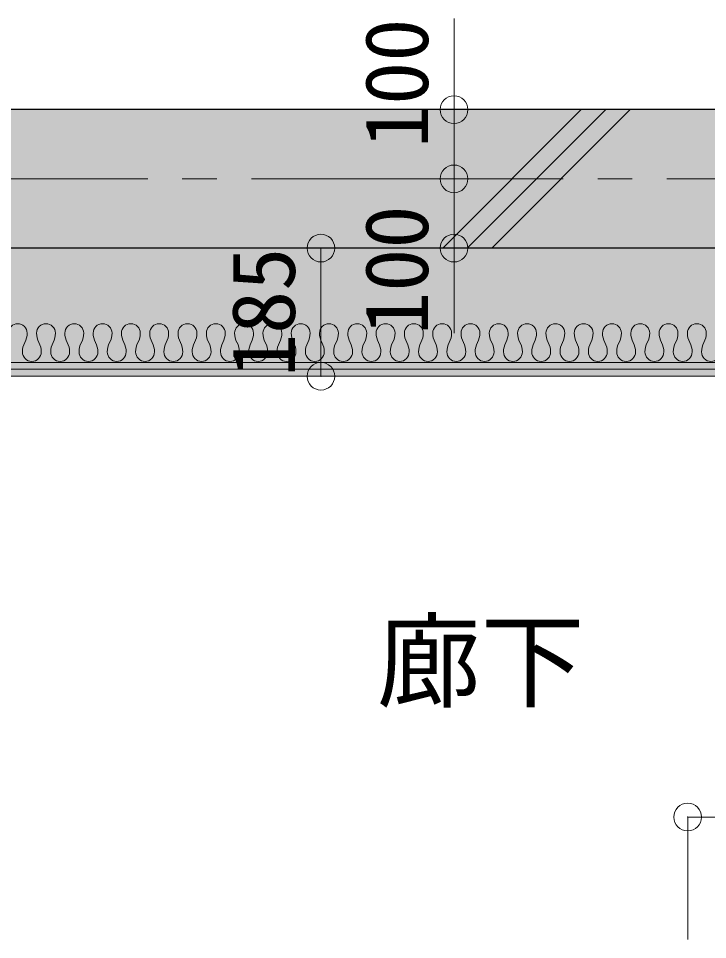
# Model space of a CAD drawing. Units: millimetres at full size, sheet at 1:50; details may follow other scales. Extents: x -9674 to 9699, y -6794 to 6791.
# Drawn here: x -69 to 926, y -419 to 911 of the extents above; entities that cross this region are included whole.
import ezdxf
from ezdxf.enums import TextEntityAlignment as Align

# ---------------------------------------------------------------- set-up
doc = ezdxf.new("R2010")
doc.units = ezdxf.units.MM
doc.header["$LTSCALE"] = 50
doc.header["$PDMODE"] = 32
doc.header["$PDSIZE"] = 40
doc.linetypes.add('CHAIN2', pattern=[12, 9, -1, 1, -1])
for name, color, linetype, lineweight in [('1-0_芯', 7, 'CHAIN2', 9), ('1-1_躯体', 2, 'Continuous', 25), ('1-2_間仕切', 3, 'Continuous', 18), ('1-8_ハッチ', 4, 'Continuous', 9), ('1-A_文字', 7, 'Continuous', 9), ('1-B_寸法', 7, 'Continuous', 9), ('1-E_ｼﾞｮｲﾝﾄ', 4, 'Continuous', 9)]:
    doc.layers.add(name, color=color, linetype=linetype, lineweight=lineweight)
for name, color, linetype in [('4-0', 1, 'Continuous'), ('4-2', 4, 'Continuous'), ('4-F', 4, 'Continuous')]:
    doc.layers.add(name, color=color, linetype=linetype)
doc.styles.add('ＭＳ ゴシック', font='')
doc.styles.get('ＭＳ ゴシック').set_extended_font_data('MS Gothic')

msp = doc.modelspace()

# ---------------------------------------------------------------- linework, layer by layer
at = {"layer": '1-0_芯'}
msp.add_line((8517.5, 679.08), (-892.5, 679.08), dxfattribs=at)
at = {"layer": '1-1_躯体'}
for p, q in [((1857.5, 779.08), (-687.5, 779.08)), ((2007.5, 579.08), (-887.5, 579.08))]:
    msp.add_line(p, q, dxfattribs=at)
at = {"layer": '1-2_間仕切', "color": 7, "lineweight": 9}
for p, q in [((2047.5, 414.08), (-1017.5, 414.08)), ((2047.5, 404.08), (-1027.5, 404.08))]:
    msp.add_line(p, q, dxfattribs=at)
at = {"layer": '1-2_間仕切'}
msp.add_line((2047.5, 394.08), (-1037.5, 394.08), dxfattribs=at)
at = {"layer": '1-8_ハッチ'}
for p, q in [((543.72, 579.08), (743.72, 779.08)), ((579.08, 579.08), (779.08, 779.08)), ((614.44, 579.08), (814.44, 779.08))]:
    msp.add_line(p, q, dxfattribs=at)
at = {"layer": '1-B_寸法'}
for p, q in [((560, 679.08), (560, 910.76)), ((560, 456.13), (560, 679.08)), ((367.67, 579.08), (367.67, 394.08)), ((897.5, -242.53), (1647.5, -242.53)), ((897.5, -419.41), (897.5, -242.53))]:
    msp.add_line(p, q, dxfattribs=at)
at = {"layer": '1-B_寸法', "color": 3}
for p in [(560, 779.08), (560, 679.08), (367.67, 579.08), (560, 579.08), (367.67, 394.08), (897.5, -242.53)]:
    msp.add_point(p, dxfattribs=at)
at = {"layer": '1-E_ｼﾞｮｲﾝﾄ'}
for centre, radius, start, end in [((-70.29, 456.34), 13.62, 0, 180), ((-29.42, 456.34), 13.62, 0, 180), ((11.45, 456.34), 13.62, 0, 180), ((52.33, 456.34), 13.62, 0, 180), ((93.2, 456.34), 13.62, 0, 180), ((134.08, 456.34), 13.62, 0, 180), ((174.95, 456.34), 13.62, 0, 180), ((215.83, 456.34), 13.62, 0, 180), ((256.7, 456.34), 13.62, 0, 180), ((297.58, 456.34), 13.62, 0, 180), ((338.45, 456.34), 13.62, 0, 180), ((379.33, 456.34), 13.62, 0, 180), ((420.2, 456.34), 13.62, 0, 180), ((461.08, 456.34), 13.62, 0, 180), ((501.95, 456.34), 13.62, 0, 180), ((542.83, 456.34), 13.62, 0, 180), ((583.7, 456.34), 13.62, 0, 180), ((624.57, 456.34), 13.62, 0, 180), ((665.45, 456.34), 13.62, 0, 180), ((706.32, 456.34), 13.62, 0, 180), ((747.2, 456.34), 13.62, 0, 180), ((788.07, 456.34), 13.62, 0, 180), ((828.95, 456.34), 13.62, 0, 180), ((869.82, 456.34), 13.62, 0, 180), ((910.7, 456.34), 13.62, 0, 180), ((-84.16, 455.97), 27.5, 331.16942, 0.76039), ((-15.55, 455.97), 27.5, 179.23961, 208.83058), ((-43.29, 455.97), 27.5, 331.16942, 0.76039), ((25.33, 455.97), 27.5, 179.23961, 208.83058), ((-2.42, 455.97), 27.5, 331.16942, 0.76039), ((66.2, 455.97), 27.5, 179.23961, 208.83058), ((38.46, 455.97), 27.5, 331.16942, 0.76039), ((107.07, 455.97), 27.5, 179.23961, 208.83058), ((79.33, 455.97), 27.5, 331.16942, 0.76039), ((147.95, 455.97), 27.5, 179.23961, 208.83058), ((120.21, 455.97), 27.5, 331.16942, 0.76039), ((188.82, 455.97), 27.5, 179.23961, 208.83058), ((161.08, 455.97), 27.5, 331.16942, 0.76039), ((229.7, 455.97), 27.5, 179.23961, 208.83058), ((201.96, 455.97), 27.5, 331.16942, 0.76039), ((270.57, 455.97), 27.5, 179.23961, 208.83058), ((242.83, 455.97), 27.5, 331.16942, 0.76039), ((311.45, 455.97), 27.5, 179.23961, 208.83058), ((283.71, 455.97), 27.5, 331.16942, 0.76039), ((352.32, 455.97), 27.5, 179.23961, 208.83058), ((324.58, 455.97), 27.5, 331.16942, 0.76039), ((393.2, 455.97), 27.5, 179.23961, 208.83058), ((365.46, 455.97), 27.5, 331.16942, 0.76039), ((434.07, 455.97), 27.5, 179.23961, 208.83058), ((406.33, 455.97), 27.5, 331.16942, 0.76039), ((474.95, 455.97), 27.5, 179.23961, 208.83058), ((447.21, 455.97), 27.5, 331.16942, 0.76039), ((515.82, 455.97), 27.5, 179.23961, 208.83058), ((488.08, 455.97), 27.5, 331.16942, 0.76039), ((556.7, 455.97), 27.5, 179.23961, 208.83058), ((528.95, 455.97), 27.5, 331.16942, 0.76039), ((597.57, 455.97), 27.5, 179.23961, 208.83058), ((569.83, 455.97), 27.5, 331.16942, 0.76039), ((638.44, 455.97), 27.5, 179.23961, 208.83058), ((610.7, 455.97), 27.5, 331.16942, 0.76039), ((679.32, 455.97), 27.5, 179.23961, 208.83058), ((651.58, 455.97), 27.5, 331.16942, 0.76039), ((720.19, 455.97), 27.5, 179.23961, 208.83058), ((692.45, 455.97), 27.5, 331.16942, 0.76039), ((761.07, 455.97), 27.5, 179.23961, 208.83058), ((733.33, 455.97), 27.5, 331.16942, 0.76039), ((801.94, 455.97), 27.5, 179.23961, 208.83058), ((774.2, 455.97), 27.5, 331.16942, 0.76039), ((842.82, 455.97), 27.5, 179.23961, 208.83058), ((815.08, 455.97), 27.5, 331.16942, 0.76039), ((883.69, 455.97), 27.5, 179.23961, 208.83058), ((855.95, 455.97), 27.5, 331.16942, 0.76039), ((924.57, 455.97), 27.5, 179.23961, 208.83058), ((896.83, 455.97), 27.5, 331.16942, 0.76039), ((-35.99, 429.45), 27.5, 151.16942, 180.76039), ((-63.73, 429.45), 27.5, 359.23961, 28.83058), ((4.89, 429.45), 27.5, 151.16942, 180.76039), ((-22.85, 429.45), 27.5, 359.23961, 28.83058), ((45.76, 429.45), 27.5, 151.16942, 180.76039), ((18.02, 429.45), 27.5, 359.23961, 28.83058), ((86.64, 429.45), 27.5, 151.16942, 180.76039), ((58.9, 429.45), 27.5, 359.23961, 28.83058), ((127.51, 429.45), 27.5, 151.16942, 180.76039), ((99.77, 429.45), 27.5, 359.23961, 28.83058), ((168.39, 429.45), 27.5, 151.16942, 180.76039), ((140.65, 429.45), 27.5, 359.23961, 28.83058), ((209.26, 429.45), 27.5, 151.16942, 180.76039), ((181.52, 429.45), 27.5, 359.23961, 28.83058), ((250.14, 429.45), 27.5, 151.16942, 180.76039), ((222.4, 429.45), 27.5, 359.23961, 28.83058), ((291.01, 429.45), 27.5, 151.16942, 180.76039), ((263.27, 429.45), 27.5, 359.23961, 28.83058), ((331.88, 429.45), 27.5, 151.16942, 180.76039), ((304.14, 429.45), 27.5, 359.23961, 28.83058), ((372.76, 429.45), 27.5, 151.16942, 180.76039), ((345.02, 429.45), 27.5, 359.23961, 28.83058), ((413.63, 429.45), 27.5, 151.16942, 180.76039), ((385.89, 429.45), 27.5, 359.23961, 28.83058), ((454.51, 429.45), 27.5, 151.16942, 180.76039), ((426.77, 429.45), 27.5, 359.23961, 28.83058), ((495.38, 429.45), 27.5, 151.16942, 180.76039), ((467.64, 429.45), 27.5, 359.23961, 28.83058), ((536.26, 429.45), 27.5, 151.16942, 180.76039), ((508.52, 429.45), 27.5, 359.23961, 28.83058), ((577.13, 429.45), 27.5, 151.16942, 180.76039), ((549.39, 429.45), 27.5, 359.23961, 28.83058), ((618.01, 429.45), 27.5, 151.16942, 180.76039), ((590.27, 429.45), 27.5, 359.23961, 28.83058), ((658.88, 429.45), 27.5, 151.16942, 180.76039), ((631.14, 429.45), 27.5, 359.23961, 28.83058), ((699.75, 429.45), 27.5, 151.16942, 180.76039), ((672.01, 429.45), 27.5, 359.23961, 28.83058), ((740.63, 429.45), 27.5, 151.16942, 180.76039), ((712.89, 429.45), 27.5, 359.23961, 28.83058), ((781.51, 429.45), 27.5, 151.16942, 180.76039), ((753.76, 429.45), 27.5, 359.23961, 28.83058), ((822.38, 429.45), 27.5, 151.16942, 180.76039), ((794.64, 429.45), 27.5, 359.23961, 28.83058), ((863.25, 429.45), 27.5, 151.16942, 180.76039), ((835.51, 429.45), 27.5, 359.23961, 28.83058), ((904.13, 429.45), 27.5, 151.16942, 180.76039), ((876.39, 429.45), 27.5, 359.23961, 28.83058), ((945, 429.45), 27.5, 151.16942, 180.76039), ((-49.86, 429.09), 13.62, 180, 0), ((-8.98, 429.09), 13.62, 180, 0), ((31.89, 429.09), 13.62, 180, 0), ((72.77, 429.09), 13.62, 180, 0), ((113.64, 429.09), 13.62, 180, 0), ((154.52, 429.09), 13.62, 180, 0), ((195.39, 429.09), 13.62, 180, 0), ((236.27, 429.09), 13.62, 180, 0), ((277.14, 429.09), 13.62, 180, 0), ((318.01, 429.09), 13.62, 180, 0), ((358.89, 429.09), 13.62, 180, 0), ((399.76, 429.09), 13.62, 180, 0), ((440.64, 429.09), 13.62, 180, 0), ((481.51, 429.09), 13.62, 180, 0), ((522.39, 429.09), 13.62, 180, 0), ((563.26, 429.09), 13.62, 180, 0), ((604.14, 429.09), 13.62, 180, 0), ((645.01, 429.09), 13.62, 180, 0), ((685.89, 429.09), 13.62, 180, 0), ((726.76, 429.09), 13.62, 180, 0), ((767.64, 429.09), 13.62, 180, 0), ((808.51, 429.09), 13.62, 180, 0), ((849.38, 429.09), 13.62, 180, 0), ((890.26, 429.09), 13.62, 180, 0), ((931.13, 429.09), 13.62, 180, 0)]:
    msp.add_arc(centre, radius, start, end, dxfattribs=at)
at = {"layer": '4-0'}
for points in [[(-687.5, 779.08), (-887.5, 579.08), (2007.5, 579.08)], [(1857.5, 779.08), (-687.5, 779.08), (2007.5, 579.08)]]:
    msp.add_solid(points, dxfattribs=at)
at = {"layer": '4-2'}
for points in [[(-987.5, 444.08), (2007.5, 444.08), (2007.5, 579.08)], [(-987.5, 444.08), (2007.5, 579.08), (-887.5, 579.08)], [(2007.5, 394.08), (2007.5, 444.08), (-1037.5, 394.08), (-987.5, 444.08)]]:
    msp.add_solid(points, dxfattribs=at)
at = {"layer": '4-F'}
for points in [[(-1037.5, 394.08), (2007.5, 394.08), (2007.5, 444.08)], [(-1037.5, 394.08), (2007.5, 444.08), (-987.5, 444.08)]]:
    msp.add_solid(points, dxfattribs=at)

# ---------------------------------------------------------------- texts
at = {"layer": '1-A_文字', "style": 'ＭＳ ゴシック'}
msp.add_text('廊下', height=110, dxfattribs=at).set_placement((448.46, -105.36), align=Align.BOTTOM_LEFT)
at = {"layer": '1-B_寸法', "style": 'ＭＳ ゴシック'}
for s, p in [('100', (550, 723.59)), ('100', (550, 453.72)), ('185', (357.67, 392.83))]:
    msp.add_text(s, height=91.64, rotation=90, dxfattribs=at).set_placement(p, align=Align.BOTTOM_LEFT)

doc.saveas('drawing.dxf')
